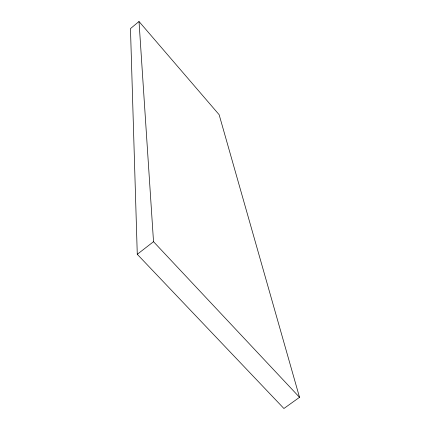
<?xml version="1.0" encoding="UTF-8"?>
<svg xmlns="http://www.w3.org/2000/svg" width="430" height="430" viewBox="0 0 430 430"><rect width="100%" height="100%" fill="white"/><g stroke="black" fill="none" stroke-linecap="round" stroke-linejoin="round"><path stroke-width="0.64" d="M139.019 21.5L130.473 28.59L137.272 254.302L283.908 408.5L299.527 397.315L219.133 114.686L139.019 21.5L153.521 241.692L299.527 397.315M137.272 254.302L153.521 241.692"/></g></svg>
